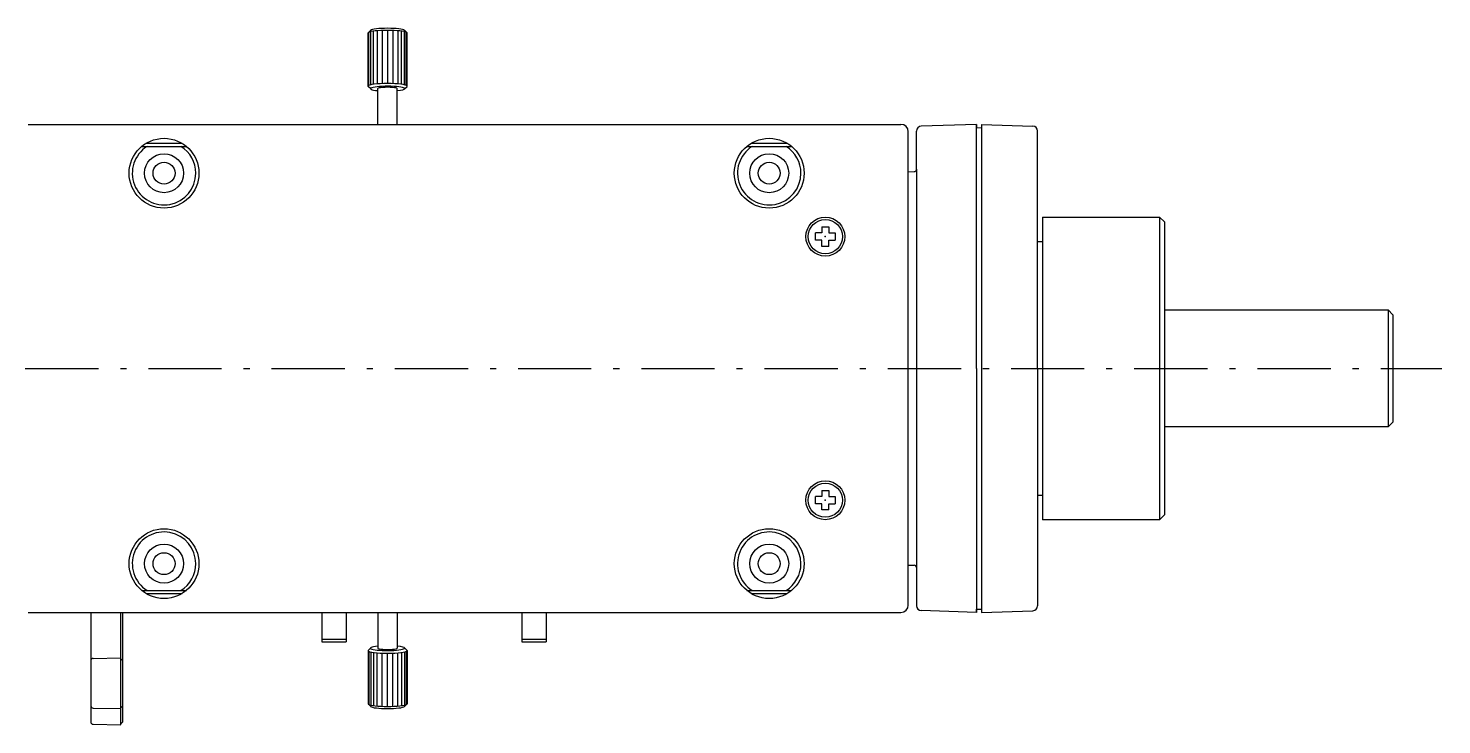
# Model space of a CAD drawing. Header units: millimetres. Extents: x -101 to 1189, y 101 to 982.
# Drawn here: x 899.9 to 1189.5, y 740.4 to 883.1 of the extents above; entities that cross this region are included whole.
import ezdxf

# ---------------------------------------------------------------- set-up
doc = ezdxf.new("R2010")
doc.units = ezdxf.units.MM
doc.linetypes.add('DASHDOT', pattern=[50.5, 30, -9, 2.5, -9])
doc.layers.add('1', color=7, linetype='Continuous')
doc.layers.add('3', color=214, linetype='Continuous')

msp = doc.modelspace()

# ---------------------------------------------------------------- linework, layer by layer
at = {"layer": '1', "color": 7, "linetype": 'Continuous'}
for p, q in [((970.03, 882.68), (969.49, 882.16)), ((969.49, 871.18), (969.49, 882.16)), ((969.68, 871.4), (969.68, 882.29)), ((970.03, 871.51), (970.03, 882.4)), ((970.63, 871.62), (970.63, 882.51)), ((971.38, 882.59), (971.38, 871.7)), ((972.38, 882.65), (972.38, 871.76)), ((973.49, 882.68), (973.49, 871.78)), ((974.6, 882.65), (974.6, 871.76)), ((975.6, 882.59), (975.6, 871.7)), ((976.35, 871.62), (976.35, 882.51)), ((976.96, 882.68), (977.49, 882.16)), ((976.96, 871.51), (976.96, 882.4)), ((977.31, 871.4), (977.31, 882.29)), ((977.49, 871.18), (977.49, 882.16)), ((970.03, 870.66), (969.49, 871.18)), ((971.49, 863.41), (971.49, 870.73)), ((975.49, 863.41), (975.49, 870.73)), ((976.96, 870.66), (977.49, 871.18)), ((899.87, 863.41), (1078.69, 863.41)), ((1094.19, 863.41), (1082.86, 863.04)), ((1094.19, 813.41), (1094.19, 863.41)), ((1094.19, 863.41), (1094.19, 862.71)), ((1095.19, 863.41), (1095.19, 763.41)), ((1095.19, 863.41), (1105.72, 863.06)), ((1080.19, 813.41), (1080.19, 861.91)), ((1081.89, 854.24), (1081.89, 862.04)), ((1094.19, 862.71), (1095.19, 862.75)), ((1106.69, 813.41), (1106.69, 862.06)), ((923.12, 858.91), (932.26, 858.91)), ((924, 859.54), (931.38, 859.54)), ((1047.12, 858.91), (1056.26, 858.91)), ((1048, 859.54), (1055.38, 859.54)), ((1080.19, 853.7), (1081.41, 853.74)), ((1081.89, 854.24), (1081.89, 764.79)), ((1107.69, 844.41), (1131.69, 844.41)), ((1107.69, 844.41), (1107.69, 782.41)), ((1131.69, 844.41), (1131.69, 782.41)), ((1131.69, 844.41), (1132.69, 843.41)), ((1132.69, 843.41), (1132.69, 783.41)), ((1061.19, 839.66), (1061.19, 841.16)), ((1062.44, 841.16), (1061.19, 841.16)), ((1062.44, 842.41), (1063.94, 842.41)), ((1062.44, 842.41), (1062.44, 841.16)), ((1063.94, 842.41), (1063.94, 841.16)), ((1063.94, 841.16), (1065.19, 841.16)), ((1065.19, 841.16), (1065.19, 839.66)), ((1062.44, 839.66), (1061.19, 839.66)), ((1062.44, 838.41), (1062.44, 839.66)), ((1063.94, 838.41), (1062.44, 838.41)), ((1063.94, 838.41), (1063.94, 839.66)), ((1063.94, 839.66), (1065.19, 839.66)), ((1106.69, 839.41), (1107.69, 839.41)), ((1107.69, 839.41), (1107.69, 787.41)), ((1132.69, 825.41), (1178.49, 825.41)), ((1178.49, 825.41), (1179.49, 824.41)), ((1178.49, 825.41), (1178.49, 801.41)), ((1179.49, 824.41), (1179.49, 802.41)), ((1080.19, 764.91), (1080.19, 813.41)), ((1094.19, 813.41), (1094.19, 763.41)), ((1106.69, 813.41), (1106.69, 764.76)), ((1106.69, 813.41), (1106.69, 813.41)), ((1179.49, 802.41), (1178.49, 801.41)), ((1178.49, 801.41), (1132.69, 801.41)), ((1062.44, 788.41), (1063.94, 788.41)), ((1062.44, 788.41), (1062.44, 787.16)), ((1063.94, 788.41), (1063.94, 787.16)), ((1062.44, 787.16), (1061.19, 787.16)), ((1061.19, 785.66), (1061.19, 787.16)), ((1062.44, 785.66), (1061.19, 785.66)), ((1062.44, 784.41), (1062.44, 785.66)), ((1063.94, 787.16), (1065.19, 787.16)), ((1063.94, 784.41), (1063.94, 785.66)), ((1063.94, 785.66), (1065.19, 785.66)), ((1065.19, 787.16), (1065.19, 785.66)), ((1106.69, 787.41), (1107.69, 787.41)), ((1063.94, 784.41), (1062.44, 784.41)), ((1131.69, 782.41), (1107.69, 782.41)), ((1132.69, 783.41), (1131.69, 782.41)), ((1080.19, 773.13), (1081.41, 773.09)), ((923.12, 767.91), (932.26, 767.91)), ((1047.12, 767.91), (1056.26, 767.91)), ((924, 767.29), (931.38, 767.29)), ((1048, 767.29), (1055.38, 767.29)), ((899.87, 763.41), (1078.69, 763.41)), ((912.67, 763.41), (912.67, 741.01)), ((918.87, 740.41), (918.87, 763.41)), ((919.17, 763.41), (919.17, 740.91)), ((959.99, 763.41), (959.99, 757.41)), ((964.99, 763.41), (964.99, 757.41)), ((971.49, 763.41), (971.49, 756.1)), ((975.49, 763.41), (975.49, 756.1)), ((1000.99, 763.41), (1000.99, 757.41)), ((1005.99, 763.41), (1005.99, 757.41)), ((1094.19, 763.41), (1082.86, 763.79)), ((1094.19, 764.11), (1095.19, 764.08)), ((1094.19, 763.41), (1094.19, 764.11)), ((1095.19, 763.41), (1105.72, 763.76)), ((959.99, 757.91), (964.99, 757.91)), ((959.99, 757.41), (964.99, 757.41)), ((970.03, 756.17), (969.49, 755.65)), ((976.96, 756.17), (977.49, 755.65)), ((1000.99, 757.91), (1005.99, 757.91)), ((1000.99, 757.41), (1005.99, 757.41)), ((913.16, 754), (918.87, 754.1)), ((918.87, 753.9), (919.17, 753.6)), ((969.49, 755.65), (969.49, 744.67)), ((969.68, 755.43), (969.68, 744.54)), ((970.03, 755.32), (970.03, 744.43)), ((970.63, 755.21), (970.63, 744.32)), ((971.38, 744.23), (971.38, 755.13)), ((972.38, 744.17), (972.38, 755.07)), ((973.49, 744.15), (973.49, 755.04)), ((974.6, 744.17), (974.6, 755.07)), ((975.6, 744.23), (975.6, 755.13)), ((976.35, 755.21), (976.35, 744.32)), ((976.96, 755.32), (976.96, 744.43)), ((977.31, 755.43), (977.31, 744.54)), ((977.49, 755.65), (977.49, 744.67)), ((970.03, 744.14), (969.49, 744.67)), ((976.96, 744.14), (977.49, 744.67)), ((913.16, 743.81), (918.87, 743.71)), ((918.87, 743.91), (919.17, 744.21)), ((913.16, 740.51), (918.87, 740.41)), ((918.87, 740.61), (919.17, 740.91))]:
    msp.add_line(p, q, dxfattribs=at)
for centre, radius in [((927.69, 853.41), 7.15), ((1051.69, 853.41), 7.15), ((927.69, 853.41), 4), ((1051.69, 853.41), 4), ((927.69, 853.41), 2.25), ((1051.69, 853.41), 2.25), ((1063.19, 840.41), 4), ((1063.19, 840.41), 3.5), ((1063.19, 786.41), 4), ((1063.19, 786.41), 3.5), ((927.69, 773.41), 7.15), ((1051.69, 773.41), 7.15), ((927.69, 773.41), 4), ((1051.69, 773.41), 4), ((927.69, 773.41), 2.25), ((1051.69, 773.41), 2.25)]:
    msp.add_circle(centre, radius, dxfattribs=at)
for centre, radius, start, end in [((1078.69, 861.91), 1.5, 0, 90), ((1082.89, 862.04), 1, 91.9089, 180), ((1105.69, 862.06), 1, 0, 88.0911), ((927.69, 853.41), 6.5, 122.2042, 0), ((927.69, 853.41), 6.5, 0, 57.7958), ((1051.69, 853.41), 6.5, 122.2042, 0), ((1051.69, 853.41), 6.5, 0, 57.7958), ((1081.39, 854.24), 0.5, 271.9089, 360), ((927.69, 773.41), 6.5, 0, 237.7958), ((1051.69, 773.41), 6.5, 0, 237.7958), ((927.69, 773.41), 6.5, 302.2042, 0), ((1051.69, 773.41), 6.5, 302.2042, 0), ((1081.39, 772.59), 0.5, 0, 88.0911), ((1078.69, 764.91), 1.5, 270, 0), ((1082.89, 764.79), 1, 180, 268.0911), ((1105.69, 764.76), 1, 271.9089, 0), ((913.17, 753.51), 0.5, 91, 180), ((913.17, 744.31), 0.5, 180, 269), ((913.17, 741.01), 0.5, 180, 269)]:
    msp.add_arc(centre, radius, start, end, dxfattribs=at)
for centre, major_axis, ratio, start_param, end_param in [((973.49, 882.12), (4.01, 0), 0.139187, 0.211278, 2.930348), ((973.49, 882.61), (3.5, 0), 0.139178, 0.140543, 3.00105), ((973.49, 871.23), (4.01, 0), 0.139187, 0.069803, 3.071791), ((973.49, 870.73), (3.5, 0), 0.139178, -6.283185, -2.179093), ((973.49, 870.73), (2, 0), 0.139196, 0, 3.141593), ((973.49, 870.73), (3.5, 0), 0.139178, -0.9625, 0), ((973.49, 756.1), (3.5, 0), 0.13916, -4.104151, 0), ((973.49, 756.1), (2, 0), 0.139165, -3.141593, 0), ((973.49, 756.1), (3.5, 0), 0.13916, 0, 0.962559), ((973.49, 755.6), (4.01, 0), 0.139171, -3.071782, -0.069809), ((973.49, 744.71), (4.01, 0), 0.139171, -2.930325, -0.211298), ((973.49, 744.21), (3.5, 0), 0.139178, -3.00105, -0.140542)]:
    msp.add_ellipse(centre, major_axis=major_axis, ratio=ratio, start_param=start_param, end_param=end_param, dxfattribs=at)
for p in [(1063.19, 840.41), (1063.19, 786.41)]:
    msp.add_point(p, dxfattribs=at)
at = {"layer": '3', "color": 214, "linetype": 'DASHDOT', "ltscale": 0.5}
msp.add_line((747.74, 813.41), (1189.49, 813.41), dxfattribs=at)

doc.saveas('drawing.dxf')
